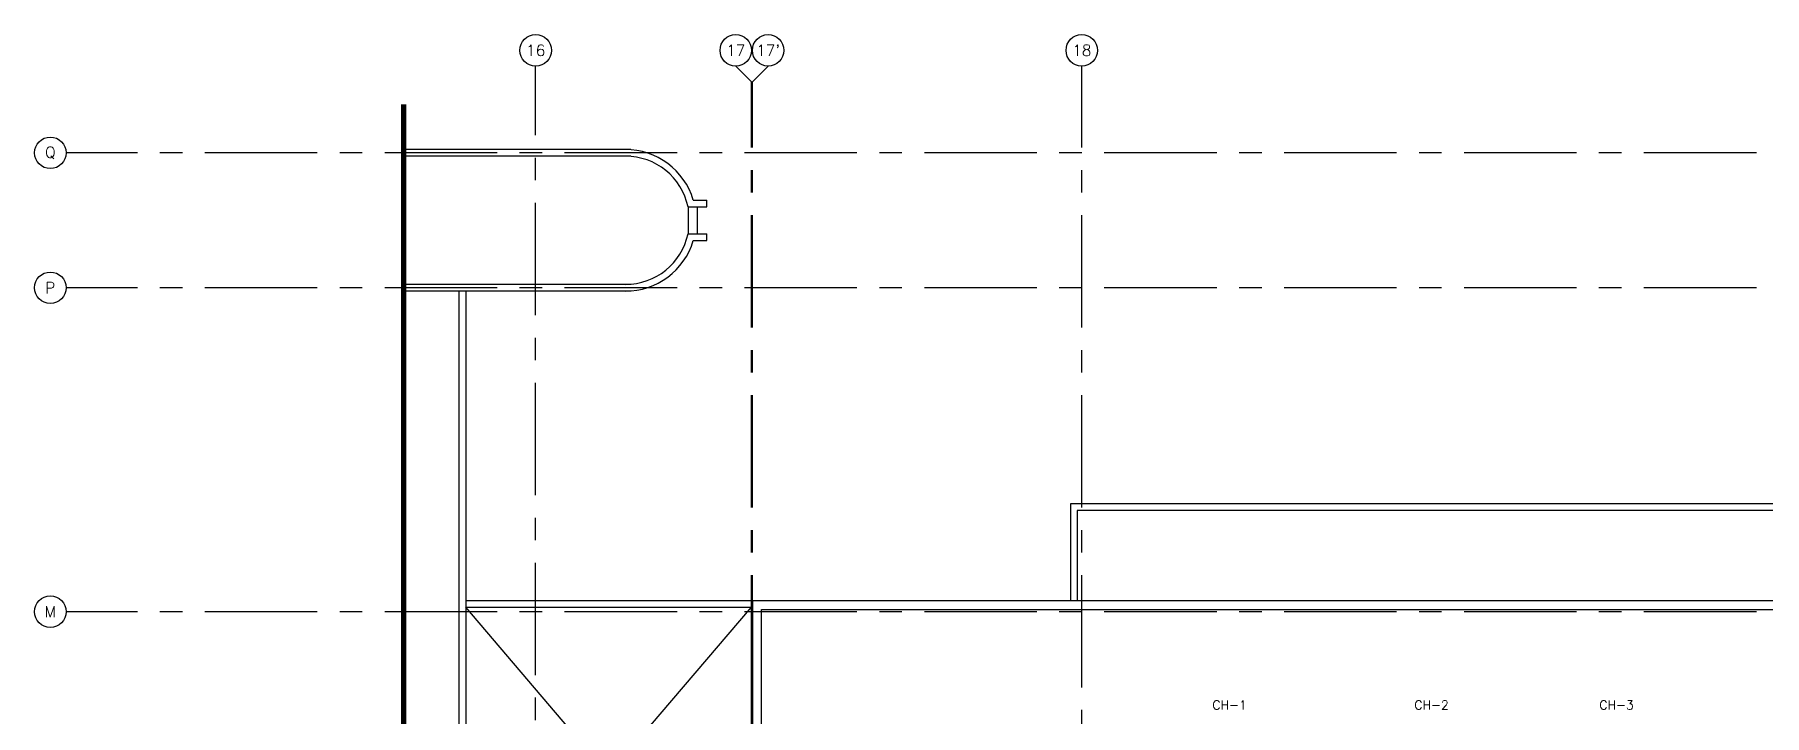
# Model space of a CAD drawing. Extents: x 89070.1 to 89129.1, y 39921.6 to 40000.1.
# Drawn here: x 89070.1 to 89108.56, y 39984.99 to 40000.13 of the extents above; entities that cross this region are included whole.
import ezdxf
from ezdxf.enums import TextEntityAlignment as Align

# ---------------------------------------------------------------- set-up
doc = ezdxf.new("R2010")
doc.units = 0
doc.header["$MEASUREMENT"] = 0
doc.linetypes.add('CENTER2', pattern=[1.125, 0.75, -0.125, 0.125, -0.125])
doc.linetypes.add('CENTERX2', pattern=[4, 2.5, -0.5, 0.5, -0.5])
for name, color, linetype in [('AX', 11, 'CONTINUOUS'), ('AX-CR', 7, 'CONTINUOUS'), ('AX-TXT', 6, 'CONTINUOUS'), ('AXES', 11, 'CENTERX2'), ('EJ', 11, 'CONTINUOUS'), ('ELEV', 2, 'CONTINUOUS'), ('PROJ-L', 11, 'CONTINUOUS'), ('RM-NAME', 2, 'CONTINUOUS'), ('ROOF', 11, 'CONTINUOUS'), ('SHAFT', 11, 'CONTINUOUS')]:
    doc.layers.add(name, color=color, linetype=linetype)
doc.styles.add('ROMANS', font='ROMANS.shx')

# ---------------------------------------------------------------- blocks, each defined once
blk = doc.blocks.new('AXL')
at = {"layer": 'AX-CR'}
blk.add_circle((-350, 0), 350, dxfattribs=at)
at = {"layer": 'AX-TXT', "style": 'ROMANS'}
blk.add_attdef('AX', text='', height=250, dxfattribs=at).set_placement((-350, 0), align=Align.MIDDLE)
blk = doc.blocks.new('AXU')
at = {"layer": 'AX-CR'}
blk.add_circle((0, 350), 350, dxfattribs=at)
at = {"layer": 'AX-TXT', "style": 'ROMANS'}
blk.add_attdef('AX', text='', height=250, dxfattribs=at).set_placement((0, 350), align=Align.MIDDLE)

msp = doc.modelspace()

# ---------------------------------------------------------------- linework, layer by layer
at = {"layer": 'AXES'}
for p, q in [((89081.24, 39921.889), (89081.24, 39999.428)), ((89086.04, 39999.078), (89085.69, 39999.428)), ((89086.06, 39999.078), (89086.41, 39999.428)), ((89093.384, 39921.615), (89093.384, 39999.428)), ((89086.04, 39921.615), (89086.04, 39999.078)), ((89086.04, 39921.615), (89086.04, 39999.078)), ((89086.06, 39921.615), (89086.06, 39999.078)), ((89086.06, 39921.615), (89086.06, 39999.078)), ((89128.384, 39997.5), (89070.798, 39997.5)), ((89128.384, 39994.5), (89070.798, 39994.5)), ((89128.384, 39987.3), (89070.798, 39987.3))]:
    msp.add_line(p, q, dxfattribs=at)
at = {"layer": 'EJ', "color": 8}
for p, q in [((89086.06, 39928.23), (89086.06, 39987.55)), ((89086.04, 39928.23), (89086.04, 39987.4))]:
    msp.add_line(p, q, dxfattribs=at)
at = {"layer": 'ELEV', "linetype": 'CENTER2', "const_width": 0.12}
msp.add_lwpolyline([(89078.306, 39922.508), (89078.306, 39998.579)], dxfattribs=at)
at = {"layer": 'PROJ-L', "linetype": 'Continuous'}
for p, q in [((89093.134, 39989.7), (89093.134, 39987.55)), ((89111.634, 39989.7), (89093.134, 39989.7)), ((89093.284, 39989.55), (89093.284, 39987.55)), ((89111.484, 39989.55), (89093.284, 39989.55))]:
    msp.add_line(p, q, dxfattribs=at)
at = {"layer": 'ROOF'}
for p, q in [((89083.36, 39997.575), (89078.306, 39997.575)), ((89083.36, 39997.425), (89078.306, 39997.425)), ((89084.629, 39996.3), (89084.629, 39995.7)), ((89084.629, 39996.3), (89085.045, 39996.3)), ((89084.745, 39996.45), (89085.045, 39996.45)), ((89084.829, 39996.3), (89084.829, 39995.7)), ((89085.045, 39996.3), (89085.045, 39996.45)), ((89084.629, 39995.7), (89085.045, 39995.7)), ((89084.745, 39995.55), (89085.045, 39995.55)), ((89085.045, 39995.55), (89085.045, 39995.7)), ((89083.36, 39994.575), (89078.306, 39994.575)), ((89083.36, 39994.425), (89078.306, 39994.425)), ((89079.535, 39994.425), (89079.535, 39979.75)), ((89079.685, 39994.425), (89079.685, 39979.95)), ((89079.685, 39987.55), (89118.71, 39987.55)), ((89086.06, 39987.55), (89086.06, 39928.23)), ((89079.685, 39987.4), (89086.04, 39987.4)), ((89086.26, 39987.35), (89118.51, 39987.35)), ((89086.26, 39928.43), (89086.26, 39987.35))]:
    msp.add_line(p, q, dxfattribs=at)
for radius, start, end in [(1.575, 16.6016, 90), (1.425, 12.1532, 90), (1.425, 270, 347.8468), (1.575, 270, 343.3984)]:
    msp.add_arc((89083.236, 39996), radius, start, end, dxfattribs=at)
at = {"layer": 'SHAFT', "linetype": 'Continuous'}
msp.add_line((89086.04, 39979.95), (89079.685, 39987.4), dxfattribs=at)
at = {"layer": 'SHAFT'}
msp.add_line((89079.685, 39979.96), (89086.04, 39987.4), dxfattribs=at)

# ---------------------------------------------------------------- block references
at = {"layer": 'AX', "xscale": 0.001, "yscale": 0.001, "zscale": 0.001}
for p, values in [((89070.798, 39997.5), {'AX': 'Q'}), ((89070.798, 39994.5), {'AX': 'P'}), ((89070.798, 39987.3), {'AX': 'M'})]:
    msp.add_blockref('AXL', p, dxfattribs=at).add_auto_attribs(values)
at = {"layer": 'AXES', "zscale": 0.001}
for p, xscale, yscale, values in [((89081.24, 39999.428), 0.0009999871253967285, 0.001000002026557922, {'AX': '16'}), ((89085.69, 39999.428), 0.001, 0.001, {'AX': '17'}), ((89086.41, 39999.428), 0.001, 0.001, {'AX': "17'"}), ((89093.384, 39999.428), 0.001, 0.001, {'AX': '18'})]:
    msp.add_blockref('AXU', p, dxfattribs=dict(at, xscale=xscale, yscale=yscale)).add_auto_attribs(values)

# ---------------------------------------------------------------- texts
at = {"layer": 'RM-NAME', "style": 'ROMANS', "width": 1}
for s, p in [('CH-1', (89096.671, 39985.226)), ('CH-2', (89101.162, 39985.226)), ('CH-3', (89105.276, 39985.226))]:
    msp.add_text(s, height=0.2, dxfattribs=at).set_placement(p, align=Align.MIDDLE)

doc.saveas('drawing.dxf')
